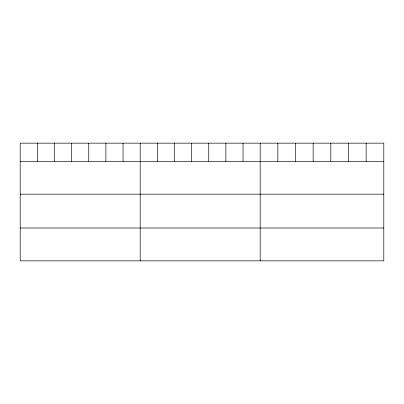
<?xml version="1.0" encoding="UTF-8"?>
<svg xmlns="http://www.w3.org/2000/svg" width="404" height="404" viewBox="0 0 404 404"><rect width="100%" height="100%" fill="white"/><g stroke="black" fill="none" stroke-linecap="round" stroke-linejoin="round"><path stroke-width="0.61" d="M383.8 161.347L383.8 260.843L20.2 260.843L20.2 143.157L383.8 143.157L383.8 161.347L20.2 161.347M20.2 194.183L383.8 194.183M20.2 228.013L383.8 228.013M366.14 143.157L366.14 161.347M348.48 143.157L348.48 161.347M330.82 143.157L330.82 161.347M313.156 143.157L313.156 161.347M295.496 143.157L295.496 161.347M277.836 143.157L277.836 161.347M260.176 143.157L260.176 260.843M243.036 143.157L243.036 161.347M225.892 143.157L225.892 161.347M208.752 143.157L208.752 161.347M191.612 143.157L191.612 161.347M174.472 143.157L174.472 161.347M157.328 143.157L157.328 161.347M140.188 143.157L140.188 260.843M123.048 143.157L123.048 161.347M105.904 143.157L105.904 161.347M88.764 143.157L88.764 161.347M71.624 143.157L71.624 161.347M54.484 143.157L54.484 161.347M37.34 143.157L37.34 161.347"/></g></svg>
